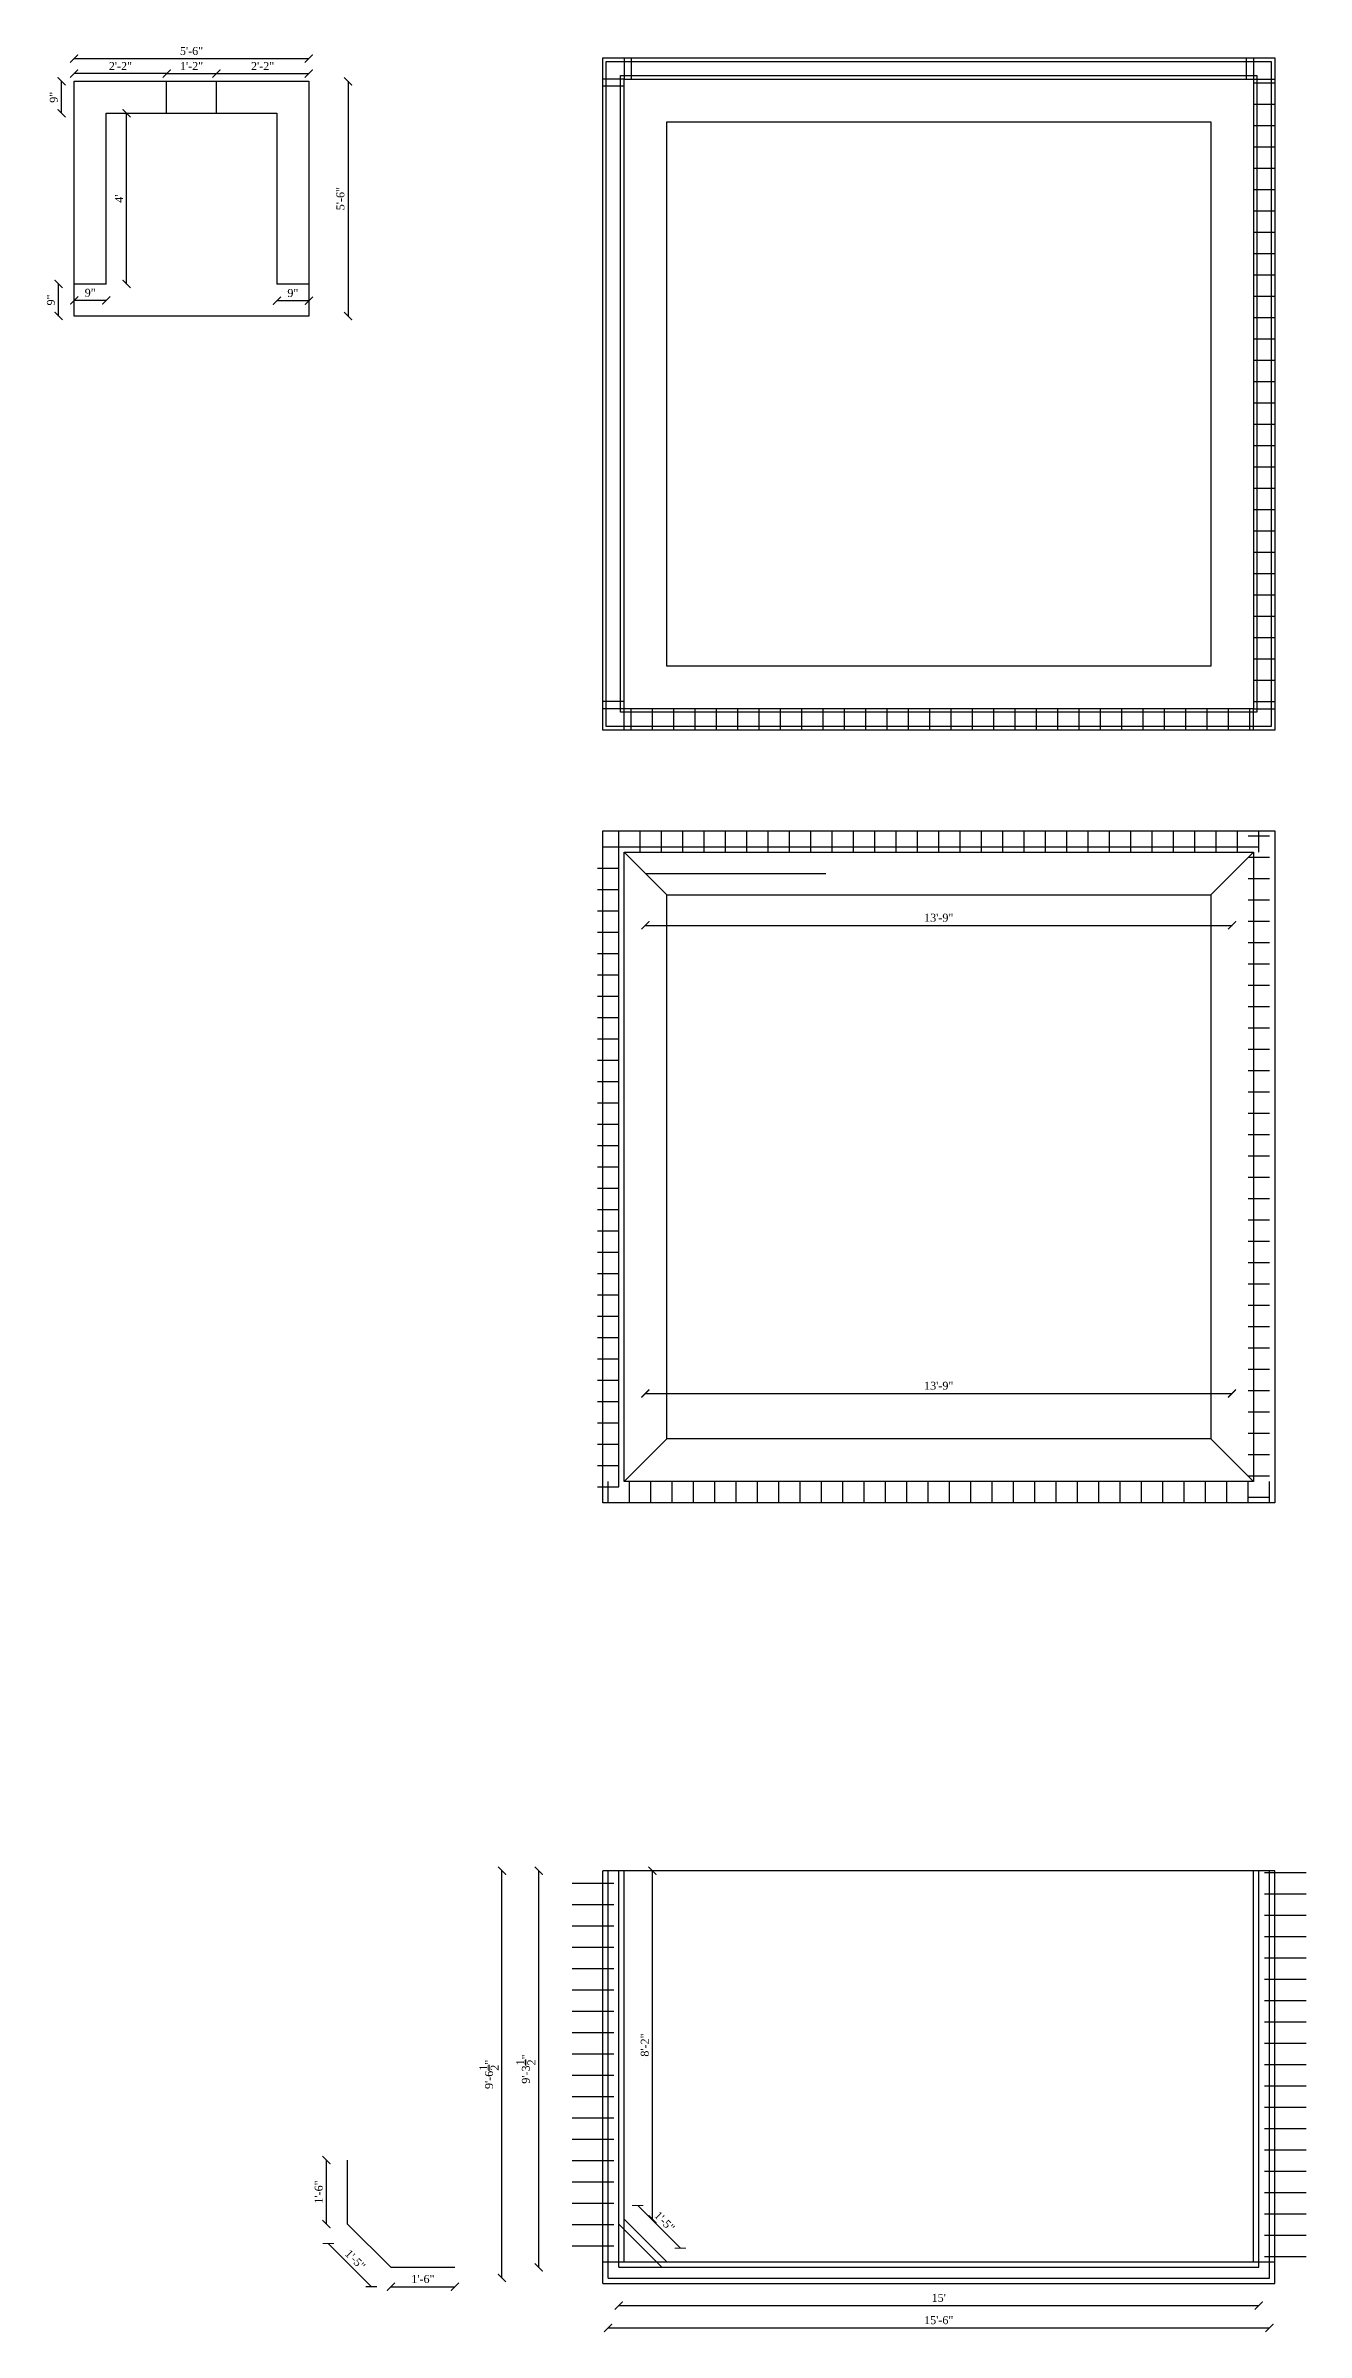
# Model space of a CAD drawing. Header units: inches. Extents: x 58262 to 64574, y -5508 to -3260.
# Drawn here: x 62191 to 62545, y -4345 to -3702 of the extents above; entities that cross this region are included whole.
import ezdxf

# ---------------------------------------------------------------- set-up
doc = ezdxf.new("R2010")
doc.units = ezdxf.units.IN
doc.header["$MEASUREMENT"] = 0
doc.layers.add('1', color=7, linetype='Continuous', lineweight=25)
doc.layers.add('ELEVATION', color=6, linetype='Continuous', lineweight=30)
doc.styles.get("Standard").update_dxf_attribs({"font": 'times.ttf'})
doc.dimstyles.get("Standard").update_dxf_attribs({"dimtxt": 2.25, "dimasz": 2.25, "dimexe": 0.18, "dimexo": 0.0625, "dimgap": 1, "dimtad": 1, "dimdec": 1, "dimzin": 0, "dimdsep": 46, "dimlunit": 4, "dimtxsty": 'Standard', "dimblk": 'ARCHTICK', "dimcen": 0.09, "dimse1": 1, "dimse2": 1, "dimadec": 0, "dimazin": 0, "dimtfac": 1, "dimtdec": 1, "dimtofl": 0, "dimtmove": 0, "dimatfit": 3, "dimldrblk": 'ARCHTICK', "dimfxl": 1, "dimtolj": 1, "dimtzin": 0, "dimarcsym": 0})

# ---------------------------------------------------------------- blocks, each defined once
blk = doc.blocks.new('_ArchTick')
at = {"color": 0, "linetype": 'ByBlock', "const_width": 0.15}
blk.add_lwpolyline([(-0.5, -0.5), (0.5, 0.5)], dxfattribs=at)
blk = doc.blocks.new('*D803')
at = {"layer": 'Defpoints', "color": 0, "transparency": 16777216}
for p in [(62264.81, -3706.11), (62198.81, -3712.49), (62264.81, -3712.49)]:
    blk.add_point(p, dxfattribs=at)
at = {"layer": 'ELEVATION', "color": 0, "lineweight": -2, "transparency": 16777216}
blk.add_line((62198.81, -3706.11), (62264.81, -3706.11), dxfattribs=at)
at = {"layer": 'ELEVATION', "color": 0, "lineweight": -2, "transparency": 16777216, "xscale": 2.25, "yscale": 2.25, "zscale": 2.25, "rotation": 180}
blk.add_blockref('_ArchTick', (62198.81, -3706.11), dxfattribs=at)
at = {"layer": 'ELEVATION', "color": 0, "lineweight": -2, "transparency": 16777216, "xscale": 2.25, "yscale": 2.25, "zscale": 2.25}
blk.add_blockref('_ArchTick', (62264.81, -3706.11), dxfattribs=at)
at = {"layer": 'ELEVATION', "color": 0, "transparency": 16777216, "insert": (62231.81, -3703.97), "char_height": 2.25, "attachment_point": 5}
blk.add_mtext('\\A1;5\'-6"', dxfattribs=at)
blk = doc.blocks.new('*D804')
at = {"layer": 'Defpoints', "color": 0, "transparency": 16777216}
for p in [(62198.81, -3710.33), (62198.81, -3712.49), (62224.81, -3712.49)]:
    blk.add_point(p, dxfattribs=at)
at = {"layer": 'ELEVATION', "color": 0, "lineweight": -2, "transparency": 16777216}
blk.add_line((62224.81, -3710.33), (62198.81, -3710.33), dxfattribs=at)
at = {"layer": 'ELEVATION', "color": 0, "lineweight": -2, "transparency": 16777216, "xscale": 2.25, "yscale": 2.25, "zscale": 2.25, "rotation": 180}
blk.add_blockref('_ArchTick', (62198.81, -3710.33), dxfattribs=at)
at = {"layer": 'ELEVATION', "color": 0, "lineweight": -2, "transparency": 16777216, "xscale": 2.25, "yscale": 2.25, "zscale": 2.25}
blk.add_blockref('_ArchTick', (62224.81, -3710.33), dxfattribs=at)
at = {"layer": 'ELEVATION', "color": 0, "transparency": 16777216, "insert": (62211.81, -3708.21), "char_height": 2.25, "attachment_point": 5}
blk.add_mtext('\\A1;2\'-2"', dxfattribs=at)
blk = doc.blocks.new('*D805')
at = {"layer": 'Defpoints', "color": 0, "transparency": 16777216}
for p in [(62224.81, -3712.49), (62238.81, -3710.33), (62238.81, -3712.49)]:
    blk.add_point(p, dxfattribs=at)
at = {"layer": 'ELEVATION', "color": 0, "lineweight": -2, "transparency": 16777216}
blk.add_line((62224.81, -3710.33), (62238.81, -3710.33), dxfattribs=at)
at = {"layer": 'ELEVATION', "color": 0, "lineweight": -2, "transparency": 16777216, "xscale": 2.25, "yscale": 2.25, "zscale": 2.25, "rotation": 180}
blk.add_blockref('_ArchTick', (62224.81, -3710.33), dxfattribs=at)
at = {"layer": 'ELEVATION', "color": 0, "lineweight": -2, "transparency": 16777216, "xscale": 2.25, "yscale": 2.25, "zscale": 2.25}
blk.add_blockref('_ArchTick', (62238.81, -3710.33), dxfattribs=at)
at = {"layer": 'ELEVATION', "color": 0, "transparency": 16777216, "insert": (62231.81, -3708.21), "char_height": 2.25, "attachment_point": 5}
blk.add_mtext('\\A1;1\'-2"', dxfattribs=at)
blk = doc.blocks.new('*D806')
at = {"layer": 'Defpoints', "color": 0, "transparency": 16777216}
for p in [(62238.81, -3712.49), (62264.81, -3710.33), (62264.81, -3712.49)]:
    blk.add_point(p, dxfattribs=at)
at = {"layer": 'ELEVATION', "color": 0, "lineweight": -2, "transparency": 16777216}
blk.add_line((62238.81, -3710.33), (62264.81, -3710.33), dxfattribs=at)
at = {"layer": 'ELEVATION', "color": 0, "lineweight": -2, "transparency": 16777216, "xscale": 2.25, "yscale": 2.25, "zscale": 2.25, "rotation": 180}
blk.add_blockref('_ArchTick', (62238.81, -3710.33), dxfattribs=at)
at = {"layer": 'ELEVATION', "color": 0, "lineweight": -2, "transparency": 16777216, "xscale": 2.25, "yscale": 2.25, "zscale": 2.25}
blk.add_blockref('_ArchTick', (62264.81, -3710.33), dxfattribs=at)
at = {"layer": 'ELEVATION', "color": 0, "transparency": 16777216, "insert": (62251.81, -3708.21), "char_height": 2.25, "attachment_point": 5}
blk.add_mtext('\\A1;2\'-2"', dxfattribs=at)
blk = doc.blocks.new('*D807')
at = {"layer": 'Defpoints', "color": 0, "transparency": 16777216}
for p in [(62207.81, -3721.49), (62213.55, -3721.49), (62207.81, -3769.49)]:
    blk.add_point(p, dxfattribs=at)
at = {"layer": 'ELEVATION', "color": 0, "lineweight": -2, "transparency": 16777216}
blk.add_line((62213.55, -3769.49), (62213.55, -3721.49), dxfattribs=at)
at = {"layer": 'ELEVATION', "color": 0, "lineweight": -2, "transparency": 16777216, "xscale": 2.25, "yscale": 2.25, "zscale": 2.25}
for p, rotation in [((62213.55, -3721.49), 90), ((62213.55, -3769.49), 270)]:
    blk.add_blockref('_ArchTick', p, dxfattribs=dict(at, rotation=rotation))
at = {"layer": 'ELEVATION', "color": 0, "transparency": 16777216, "insert": (62211.42, -3745.49), "char_height": 2.25, "attachment_point": 5, "rotation": 90}
blk.add_mtext("\\A1;4'", dxfattribs=at)
blk = doc.blocks.new('*D808')
at = {"layer": 'Defpoints', "color": 0, "transparency": 16777216}
for p in [(62319.13, -4215.64), (62348.97, -4215.64), (62348.97, -4330.14)]:
    blk.add_point(p, dxfattribs=at)
at = {"layer": 'ELEVATION', "color": 0, "lineweight": -2, "transparency": 16777216}
blk.add_line((62319.13, -4330.14), (62319.13, -4215.64), dxfattribs=at)
at = {"layer": 'ELEVATION', "color": 0, "lineweight": -2, "transparency": 16777216, "xscale": 2.25, "yscale": 2.25, "zscale": 2.25}
for p, rotation in [((62319.13, -4215.64), 90), ((62319.13, -4330.14), 270)]:
    blk.add_blockref('_ArchTick', p, dxfattribs=dict(at, rotation=rotation))
at = {"layer": 'ELEVATION', "color": 0, "transparency": 16777216, "insert": (62315.49, -4272.89), "char_height": 2.25, "attachment_point": 5, "rotation": 90}
blk.add_mtext('\\A1;9\'-6{\\H1x;\\S1/2;}"', dxfattribs=at)
blk = doc.blocks.new('*D809')
at = {"layer": 'Defpoints', "color": 0, "transparency": 16777216}
for p in [(62348.97, -4330.14), (62534.97, -4330.14), (62534.97, -4344.15)]:
    blk.add_point(p, dxfattribs=at)
at = {"layer": 'ELEVATION', "color": 0, "lineweight": -2, "transparency": 16777216}
blk.add_line((62348.97, -4344.15), (62534.97, -4344.15), dxfattribs=at)
at = {"layer": 'ELEVATION', "color": 0, "lineweight": -2, "transparency": 16777216, "xscale": 2.25, "yscale": 2.25, "zscale": 2.25, "rotation": 180}
blk.add_blockref('_ArchTick', (62348.97, -4344.15), dxfattribs=at)
at = {"layer": 'ELEVATION', "color": 0, "lineweight": -2, "transparency": 16777216, "xscale": 2.25, "yscale": 2.25, "zscale": 2.25}
blk.add_blockref('_ArchTick', (62534.97, -4344.15), dxfattribs=at)
at = {"layer": 'ELEVATION', "color": 0, "transparency": 16777216, "insert": (62441.97, -4342.01), "char_height": 2.25, "attachment_point": 5}
blk.add_mtext('\\A1;15\'-6"', dxfattribs=at)
blk = doc.blocks.new('*D810')
at = {"layer": 'Defpoints', "color": 0, "transparency": 16777216}
for p in [(62351.97, -4327.14), (62531.97, -4327.14), (62531.97, -4337.88)]:
    blk.add_point(p, dxfattribs=at)
at = {"layer": 'ELEVATION', "color": 0, "lineweight": -2, "transparency": 16777216}
blk.add_line((62351.97, -4337.88), (62531.97, -4337.88), dxfattribs=at)
at = {"layer": 'ELEVATION', "color": 0, "lineweight": -2, "transparency": 16777216, "xscale": 2.25, "yscale": 2.25, "zscale": 2.25, "rotation": 180}
blk.add_blockref('_ArchTick', (62351.97, -4337.88), dxfattribs=at)
at = {"layer": 'ELEVATION', "color": 0, "lineweight": -2, "transparency": 16777216, "xscale": 2.25, "yscale": 2.25, "zscale": 2.25}
blk.add_blockref('_ArchTick', (62531.97, -4337.88), dxfattribs=at)
at = {"layer": 'ELEVATION', "color": 0, "transparency": 16777216, "insert": (62441.97, -4335.74), "char_height": 2.25, "attachment_point": 5}
blk.add_mtext("\\A1;15'", dxfattribs=at)
blk = doc.blocks.new('*D811')
at = {"layer": 'Defpoints', "color": 0, "transparency": 16777216}
for p in [(62329.49, -4215.64), (62531.97, -4215.64), (62531.97, -4327.14)]:
    blk.add_point(p, dxfattribs=at)
at = {"layer": 'ELEVATION', "color": 0, "lineweight": -2, "transparency": 16777216}
blk.add_line((62329.49, -4327.14), (62329.49, -4215.64), dxfattribs=at)
at = {"layer": 'ELEVATION', "color": 0, "lineweight": -2, "transparency": 16777216, "xscale": 2.25, "yscale": 2.25, "zscale": 2.25}
for p, rotation in [((62329.49, -4215.64), 90), ((62329.49, -4327.14), 270)]:
    blk.add_blockref('_ArchTick', p, dxfattribs=dict(at, rotation=rotation))
at = {"layer": 'ELEVATION', "color": 0, "transparency": 16777216, "insert": (62325.85, -4271.39), "char_height": 2.25, "attachment_point": 5, "rotation": 90}
blk.add_mtext('\\A1;9\'-3{\\H1x;\\S1/2;}"', dxfattribs=at)
blk = doc.blocks.new('*D812')
at = {"layer": 'Defpoints', "color": 0, "transparency": 16777216}
for p in [(62524.47, -4081.43), (62359.47, -4100.23), (62524.47, -4100.23)]:
    blk.add_point(p, dxfattribs=at)
at = {"layer": 'ELEVATION', "color": 0, "lineweight": -2, "transparency": 16777216}
blk.add_line((62359.47, -4081.43), (62524.47, -4081.43), dxfattribs=at)
at = {"layer": 'ELEVATION', "color": 0, "lineweight": -2, "transparency": 16777216, "xscale": 2.25, "yscale": 2.25, "zscale": 2.25, "rotation": 180}
blk.add_blockref('_ArchTick', (62359.47, -4081.43), dxfattribs=at)
at = {"layer": 'ELEVATION', "color": 0, "lineweight": -2, "transparency": 16777216, "xscale": 2.25, "yscale": 2.25, "zscale": 2.25}
blk.add_blockref('_ArchTick', (62524.47, -4081.43), dxfattribs=at)
at = {"layer": 'ELEVATION', "color": 0, "transparency": 16777216, "insert": (62441.97, -4079.28), "char_height": 2.25, "attachment_point": 5}
blk.add_mtext('\\A1;13\'-9"', dxfattribs=at)
blk = doc.blocks.new('*D813')
at = {"layer": 'Defpoints', "color": 0, "transparency": 16777216}
for p in [(62269.76, -4296.97), (62275.72, -4296.97), (62275.72, -4314.97)]:
    blk.add_point(p, dxfattribs=at)
at = {"layer": 'ELEVATION', "color": 0, "lineweight": -2, "transparency": 16777216}
blk.add_line((62269.76, -4314.97), (62269.76, -4296.97), dxfattribs=at)
at = {"layer": 'ELEVATION', "color": 0, "lineweight": -2, "transparency": 16777216, "xscale": 2.25, "yscale": 2.25, "zscale": 2.25}
for p, rotation in [((62269.76, -4296.97), 90), ((62269.76, -4314.97), 270)]:
    blk.add_blockref('_ArchTick', p, dxfattribs=dict(at, rotation=rotation))
at = {"layer": 'ELEVATION', "color": 0, "transparency": 16777216, "insert": (62267.61, -4305.97), "char_height": 2.25, "attachment_point": 5, "rotation": 90}
blk.add_mtext('\\A1;1\'-6"', dxfattribs=at)
blk = doc.blocks.new('*D814')
at = {"layer": 'Defpoints', "color": 0, "transparency": 16777216}
for p in [(62275.72, -4314.97), (62270.26, -4320.43), (62287.89, -4327.14)]:
    blk.add_point(p, dxfattribs=at)
at = {"layer": 'ELEVATION', "color": 0, "lineweight": -2, "transparency": 16777216}
blk.add_line((62282.43, -4332.6), (62270.26, -4320.43), dxfattribs=at)
at = {"layer": 'ELEVATION', "color": 0, "lineweight": -2, "transparency": 16777216, "xscale": 2.25, "yscale": 2.25, "zscale": 2.25}
for p, rotation in [((62270.26, -4320.43), 135), ((62282.43, -4332.6), 315)]:
    blk.add_blockref('_ArchTick', p, dxfattribs=dict(at, rotation=rotation))
at = {"layer": 'ELEVATION', "color": 0, "transparency": 16777216, "insert": (62277.86, -4325), "char_height": 2.25, "attachment_point": 5, "rotation": 315}
blk.add_mtext('\\A1;1\'-5"', dxfattribs=at)
blk = doc.blocks.new('*D815')
at = {"layer": 'Defpoints', "color": 0, "transparency": 16777216}
for p in [(62287.89, -4327.14), (62305.89, -4327.14), (62305.89, -4332.58)]:
    blk.add_point(p, dxfattribs=at)
at = {"layer": 'ELEVATION', "color": 0, "lineweight": -2, "transparency": 16777216}
blk.add_line((62287.89, -4332.58), (62305.89, -4332.58), dxfattribs=at)
at = {"layer": 'ELEVATION', "color": 0, "lineweight": -2, "transparency": 16777216, "xscale": 2.25, "yscale": 2.25, "zscale": 2.25, "rotation": 180}
blk.add_blockref('_ArchTick', (62287.89, -4332.58), dxfattribs=at)
at = {"layer": 'ELEVATION', "color": 0, "lineweight": -2, "transparency": 16777216, "xscale": 2.25, "yscale": 2.25, "zscale": 2.25}
blk.add_blockref('_ArchTick', (62305.89, -4332.58), dxfattribs=at)
at = {"layer": 'ELEVATION', "color": 0, "transparency": 16777216, "insert": (62296.89, -4330.43), "char_height": 2.25, "attachment_point": 5}
blk.add_mtext('\\A1;1\'-6"', dxfattribs=at)
blk = doc.blocks.new('*D816')
at = {"layer": 'Defpoints', "color": 0, "transparency": 16777216}
for p in [(62359.47, -3935.23), (62524.47, -3935.23), (62524.47, -3949.82)]:
    blk.add_point(p, dxfattribs=at)
at = {"layer": 'ELEVATION', "color": 0, "lineweight": -2, "transparency": 16777216}
blk.add_line((62359.47, -3949.82), (62524.47, -3949.82), dxfattribs=at)
at = {"layer": 'ELEVATION', "color": 0, "lineweight": -2, "transparency": 16777216, "xscale": 2.25, "yscale": 2.25, "zscale": 2.25, "rotation": 180}
blk.add_blockref('_ArchTick', (62359.47, -3949.82), dxfattribs=at)
at = {"layer": 'ELEVATION', "color": 0, "lineweight": -2, "transparency": 16777216, "xscale": 2.25, "yscale": 2.25, "zscale": 2.25}
blk.add_blockref('_ArchTick', (62524.47, -3949.82), dxfattribs=at)
at = {"layer": 'ELEVATION', "color": 0, "transparency": 16777216, "insert": (62441.97, -3947.68), "char_height": 2.25, "attachment_point": 5}
blk.add_mtext('\\A1;13\'-9"', dxfattribs=at)
blk = doc.blocks.new('*D817')
at = {"layer": 'Defpoints', "color": 0, "transparency": 16777216}
for p in [(62353.47, -4313.64), (62357.33, -4309.77), (62365.47, -4325.64)]:
    blk.add_point(p, dxfattribs=at)
at = {"layer": 'ELEVATION', "color": 0, "lineweight": -2, "transparency": 16777216}
blk.add_line((62369.33, -4321.77), (62357.33, -4309.77), dxfattribs=at)
at = {"layer": 'ELEVATION', "color": 0, "lineweight": -2, "transparency": 16777216, "xscale": 2.25, "yscale": 2.25, "zscale": 2.25}
for p, rotation in [((62357.33, -4309.77), 135), ((62369.33, -4321.77), 315)]:
    blk.add_blockref('_ArchTick', p, dxfattribs=dict(at, rotation=rotation))
at = {"layer": 'ELEVATION', "color": 0, "transparency": 16777216, "insert": (62364.85, -4314.26), "char_height": 2.25, "attachment_point": 5, "rotation": 315}
blk.add_mtext('\\A1;1\'-5"', dxfattribs=at)
blk = doc.blocks.new('*D818')
at = {"layer": 'Defpoints', "color": 0, "transparency": 16777216}
for p in [(62353.47, -4215.64), (62361.46, -4215.64), (62353.47, -4313.64)]:
    blk.add_point(p, dxfattribs=at)
at = {"layer": 'ELEVATION', "color": 0, "lineweight": -2, "transparency": 16777216}
blk.add_line((62361.46, -4313.64), (62361.46, -4215.64), dxfattribs=at)
at = {"layer": 'ELEVATION', "color": 0, "lineweight": -2, "transparency": 16777216, "xscale": 2.25, "yscale": 2.25, "zscale": 2.25}
for p, rotation in [((62361.46, -4215.64), 90), ((62361.46, -4313.64), 270)]:
    blk.add_blockref('_ArchTick', p, dxfattribs=dict(at, rotation=rotation))
at = {"layer": 'ELEVATION', "color": 0, "transparency": 16777216, "insert": (62359.31, -4264.64), "char_height": 2.25, "attachment_point": 5, "rotation": 90}
blk.add_mtext('\\A1;8\'-2"', dxfattribs=at)
blk = doc.blocks.new('*D819')
at = {"layer": 'Defpoints', "color": 0, "transparency": 16777216}
for p in [(62198.81, -3769.49), (62207.81, -3769.49), (62198.81, -3774.11)]:
    blk.add_point(p, dxfattribs=at)
at = {"layer": 'ELEVATION', "color": 0, "lineweight": -2, "transparency": 16777216}
blk.add_line((62207.81, -3774.11), (62198.81, -3774.11), dxfattribs=at)
at = {"layer": 'ELEVATION', "color": 0, "lineweight": -2, "transparency": 16777216, "xscale": 2.25, "yscale": 2.25, "zscale": 2.25, "rotation": 180}
blk.add_blockref('_ArchTick', (62198.81, -3774.11), dxfattribs=at)
at = {"layer": 'ELEVATION', "color": 0, "lineweight": -2, "transparency": 16777216, "xscale": 2.25, "yscale": 2.25, "zscale": 2.25}
blk.add_blockref('_ArchTick', (62207.81, -3774.11), dxfattribs=at)
at = {"layer": 'ELEVATION', "color": 0, "transparency": 16777216, "insert": (62203.31, -3771.96), "char_height": 2.25, "attachment_point": 5}
blk.add_mtext('\\A1;9"', dxfattribs=at)
blk = doc.blocks.new('*D820')
at = {"layer": 'Defpoints', "color": 0, "transparency": 16777216}
for p in [(62255.81, -3769.49), (62264.81, -3769.49), (62255.81, -3774.18)]:
    blk.add_point(p, dxfattribs=at)
at = {"layer": 'ELEVATION', "color": 0, "lineweight": -2, "transparency": 16777216}
blk.add_line((62264.81, -3774.18), (62255.81, -3774.18), dxfattribs=at)
at = {"layer": 'ELEVATION', "color": 0, "lineweight": -2, "transparency": 16777216, "xscale": 2.25, "yscale": 2.25, "zscale": 2.25, "rotation": 180}
blk.add_blockref('_ArchTick', (62255.81, -3774.18), dxfattribs=at)
at = {"layer": 'ELEVATION', "color": 0, "lineweight": -2, "transparency": 16777216, "xscale": 2.25, "yscale": 2.25, "zscale": 2.25}
blk.add_blockref('_ArchTick', (62264.81, -3774.18), dxfattribs=at)
at = {"layer": 'ELEVATION', "color": 0, "transparency": 16777216, "insert": (62260.31, -3772.04), "char_height": 2.25, "attachment_point": 5}
blk.add_mtext('\\A1;9"', dxfattribs=at)
blk = doc.blocks.new('*D821')
at = {"layer": 'Defpoints', "color": 0, "transparency": 16777216}
for p in [(62264.81, -3712.49), (62264.81, -3778.49), (62275.84, -3778.49)]:
    blk.add_point(p, dxfattribs=at)
at = {"layer": 'ELEVATION', "color": 0, "lineweight": -2, "transparency": 16777216}
blk.add_line((62275.84, -3712.49), (62275.84, -3778.49), dxfattribs=at)
at = {"layer": 'ELEVATION', "color": 0, "lineweight": -2, "transparency": 16777216, "xscale": 2.25, "yscale": 2.25, "zscale": 2.25}
for p, rotation in [((62275.84, -3712.49), 90), ((62275.84, -3778.49), 270)]:
    blk.add_blockref('_ArchTick', p, dxfattribs=dict(at, rotation=rotation))
at = {"layer": 'ELEVATION', "color": 0, "transparency": 16777216, "insert": (62273.69, -3745.49), "char_height": 2.25, "attachment_point": 5, "rotation": 90}
blk.add_mtext('\\A1;5\'-6"', dxfattribs=at)
blk = doc.blocks.new('*D822')
at = {"layer": 'Defpoints', "color": 0, "transparency": 16777216}
for p in [(62195.24, -3712.49), (62224.81, -3712.49), (62224.81, -3721.49)]:
    blk.add_point(p, dxfattribs=at)
at = {"layer": 'ELEVATION', "color": 0, "lineweight": -2, "transparency": 16777216}
blk.add_line((62195.24, -3721.49), (62195.24, -3712.49), dxfattribs=at)
at = {"layer": 'ELEVATION', "color": 0, "lineweight": -2, "transparency": 16777216, "xscale": 2.25, "yscale": 2.25, "zscale": 2.25}
for p, rotation in [((62195.24, -3712.49), 90), ((62195.24, -3721.49), 270)]:
    blk.add_blockref('_ArchTick', p, dxfattribs=dict(at, rotation=rotation))
at = {"layer": 'ELEVATION', "color": 0, "transparency": 16777216, "insert": (62193.09, -3716.99), "char_height": 2.25, "attachment_point": 5, "rotation": 90}
blk.add_mtext('\\A1;9"', dxfattribs=at)
blk = doc.blocks.new('*D823')
at = {"layer": 'Defpoints', "color": 0, "transparency": 16777216}
for p in [(62194.43, -3769.49), (62198.81, -3769.49), (62198.81, -3778.49)]:
    blk.add_point(p, dxfattribs=at)
at = {"layer": 'ELEVATION', "color": 0, "lineweight": -2, "transparency": 16777216}
blk.add_line((62194.43, -3778.49), (62194.43, -3769.49), dxfattribs=at)
at = {"layer": 'ELEVATION', "color": 0, "lineweight": -2, "transparency": 16777216, "xscale": 2.25, "yscale": 2.25, "zscale": 2.25}
for p, rotation in [((62194.43, -3769.49), 90), ((62194.43, -3778.49), 270)]:
    blk.add_blockref('_ArchTick', p, dxfattribs=dict(at, rotation=rotation))
at = {"layer": 'ELEVATION', "color": 0, "transparency": 16777216, "insert": (62192.28, -3773.99), "char_height": 2.25, "attachment_point": 5, "rotation": 90}
blk.add_mtext('\\A1;9"', dxfattribs=at)

msp = doc.modelspace()

# ---------------------------------------------------------------- linework, layer by layer
at = {"color": 5}
for p, q in [((62530.47, -3712.9), (62536.47, -3712.9)), ((62530.47, -3718.9), (62536.47, -3718.9)), ((62530.47, -3724.9), (62536.47, -3724.9)), ((62530.47, -3730.9), (62536.47, -3730.9)), ((62530.47, -3736.9), (62536.47, -3736.9)), ((62530.47, -3742.9), (62536.47, -3742.9)), ((62530.47, -3748.9), (62536.47, -3748.9)), ((62530.47, -3754.9), (62536.47, -3754.9)), ((62530.47, -3760.9), (62536.47, -3760.9)), ((62530.47, -3766.9), (62536.47, -3766.9)), ((62530.47, -3772.9), (62536.47, -3772.9)), ((62530.47, -3778.9), (62536.47, -3778.9)), ((62530.47, -3784.9), (62536.47, -3784.9)), ((62530.47, -3790.9), (62536.47, -3790.9)), ((62530.47, -3796.9), (62536.47, -3796.9)), ((62530.47, -3802.9), (62536.47, -3802.9)), ((62530.47, -3808.9), (62536.47, -3808.9)), ((62530.47, -3814.9), (62536.47, -3814.9)), ((62530.47, -3820.9), (62536.47, -3820.9)), ((62530.47, -3826.9), (62536.47, -3826.9)), ((62530.47, -3832.9), (62536.47, -3832.9)), ((62530.47, -3838.9), (62536.47, -3838.9)), ((62530.47, -3844.9), (62536.47, -3844.9)), ((62530.47, -3850.9), (62536.47, -3850.9)), ((62530.47, -3856.9), (62536.47, -3856.9)), ((62530.47, -3862.9), (62536.47, -3862.9)), ((62530.47, -3868.9), (62536.47, -3868.9)), ((62530.47, -3874.9), (62536.47, -3874.9)), ((62530.47, -3880.9), (62536.47, -3880.9)), ((62355.47, -3894.9), (62355.47, -3888.9)), ((62361.47, -3894.9), (62361.47, -3888.9)), ((62367.47, -3894.9), (62367.47, -3888.9)), ((62373.47, -3894.9), (62373.47, -3888.9)), ((62379.47, -3894.9), (62379.47, -3888.9)), ((62385.47, -3894.9), (62385.47, -3888.9)), ((62391.47, -3894.9), (62391.47, -3888.9)), ((62397.47, -3894.9), (62397.47, -3888.9)), ((62403.47, -3894.9), (62403.47, -3888.9)), ((62409.47, -3894.9), (62409.47, -3888.9)), ((62415.47, -3894.9), (62415.47, -3888.9)), ((62421.47, -3894.9), (62421.47, -3888.9)), ((62427.47, -3894.9), (62427.47, -3888.9)), ((62433.47, -3894.9), (62433.47, -3888.9)), ((62439.47, -3894.9), (62439.47, -3888.9)), ((62445.47, -3894.9), (62445.47, -3888.9)), ((62451.47, -3894.9), (62451.47, -3888.9)), ((62457.47, -3894.9), (62457.47, -3888.9)), ((62463.47, -3894.9), (62463.47, -3888.9)), ((62469.47, -3894.9), (62469.47, -3888.9)), ((62475.47, -3894.9), (62475.47, -3888.9)), ((62481.47, -3894.9), (62481.47, -3888.9)), ((62487.47, -3894.9), (62487.47, -3888.9)), ((62493.47, -3894.9), (62493.47, -3888.9)), ((62499.47, -3894.9), (62499.47, -3888.9)), ((62505.47, -3894.9), (62505.47, -3888.9)), ((62511.47, -3894.9), (62511.47, -3888.9)), ((62517.47, -3894.9), (62517.47, -3888.9)), ((62523.47, -3894.9), (62523.47, -3888.9)), ((62529.47, -3894.9), (62529.47, -3888.9)), ((62530.47, -3886.9), (62536.47, -3886.9)), ((62347.47, -3927.73), (62351.97, -3927.73)), ((62351.97, -3927.73), (62351.97, -3923.23)), ((62357.97, -3929.23), (62357.97, -3923.23)), ((62363.97, -3929.23), (62363.97, -3923.23)), ((62369.97, -3929.23), (62369.97, -3923.23)), ((62375.97, -3929.23), (62375.97, -3923.23)), ((62381.97, -3929.23), (62381.97, -3923.23)), ((62387.97, -3929.23), (62387.97, -3923.23)), ((62393.97, -3929.23), (62393.97, -3923.23)), ((62399.97, -3929.23), (62399.97, -3923.23)), ((62405.97, -3929.23), (62405.97, -3923.23)), ((62411.97, -3929.23), (62411.97, -3923.23)), ((62417.97, -3929.23), (62417.97, -3923.23)), ((62423.97, -3929.23), (62423.97, -3923.23)), ((62429.97, -3929.23), (62429.97, -3923.23)), ((62435.97, -3929.23), (62435.97, -3923.23)), ((62441.97, -3929.23), (62441.97, -3923.23)), ((62447.97, -3929.23), (62447.97, -3923.23)), ((62453.97, -3929.23), (62453.97, -3923.23)), ((62459.97, -3929.23), (62459.97, -3923.23)), ((62465.97, -3929.23), (62465.97, -3923.23)), ((62471.97, -3929.23), (62471.97, -3923.23)), ((62477.97, -3929.23), (62477.97, -3923.23)), ((62483.97, -3929.23), (62483.97, -3923.23)), ((62489.97, -3929.23), (62489.97, -3923.23)), ((62495.97, -3929.23), (62495.97, -3923.23)), ((62501.97, -3929.23), (62501.97, -3923.23)), ((62507.97, -3929.23), (62507.97, -3923.23)), ((62513.97, -3929.23), (62513.97, -3923.23)), ((62519.97, -3929.23), (62519.97, -3923.23)), ((62525.97, -3929.23), (62525.97, -3923.23)), ((62534.97, -3924.73), (62528.97, -3924.73)), ((62531.97, -3929.23), (62531.97, -3923.23)), ((62345.97, -3933.73), (62351.97, -3933.73)), ((62534.97, -3930.73), (62528.97, -3930.73)), ((62345.97, -3939.73), (62351.97, -3939.73)), ((62534.97, -3936.73), (62528.97, -3936.73)), ((62345.97, -3945.73), (62351.97, -3945.73)), ((62534.97, -3942.73), (62528.97, -3942.73)), ((62345.97, -3951.73), (62351.97, -3951.73)), ((62534.97, -3948.73), (62528.97, -3948.73)), ((62345.97, -3957.73), (62351.97, -3957.73)), ((62534.97, -3954.73), (62528.97, -3954.73)), ((62345.97, -3963.73), (62351.97, -3963.73)), ((62534.97, -3960.73), (62528.97, -3960.73)), ((62534.97, -3966.73), (62528.97, -3966.73)), ((62345.97, -3969.73), (62351.97, -3969.73)), ((62534.97, -3972.73), (62528.97, -3972.73)), ((62345.97, -3975.73), (62351.97, -3975.73)), ((62534.97, -3978.73), (62528.97, -3978.73)), ((62345.97, -3981.73), (62351.97, -3981.73)), ((62534.97, -3984.73), (62528.97, -3984.73)), ((62345.97, -3987.73), (62351.97, -3987.73)), ((62534.97, -3990.73), (62528.97, -3990.73)), ((62345.97, -3993.73), (62351.97, -3993.73)), ((62534.97, -3996.73), (62528.97, -3996.73)), ((62345.97, -3999.73), (62351.97, -3999.73)), ((62534.97, -4002.73), (62528.97, -4002.73)), ((62345.97, -4005.73), (62351.97, -4005.73)), ((62345.97, -4011.73), (62351.97, -4011.73)), ((62534.97, -4008.73), (62528.97, -4008.73)), ((62345.97, -4017.73), (62351.97, -4017.73)), ((62534.97, -4014.73), (62528.97, -4014.73)), ((62345.97, -4023.73), (62351.97, -4023.73)), ((62534.97, -4020.73), (62528.97, -4020.73)), ((62345.97, -4029.73), (62351.97, -4029.73)), ((62534.97, -4026.73), (62528.97, -4026.73)), ((62345.97, -4035.73), (62351.97, -4035.73)), ((62534.97, -4032.73), (62528.97, -4032.73)), ((62345.97, -4041.73), (62351.97, -4041.73)), ((62534.97, -4038.73), (62528.97, -4038.73)), ((62345.97, -4047.73), (62351.97, -4047.73)), ((62534.97, -4044.73), (62528.97, -4044.73)), ((62345.97, -4053.73), (62351.97, -4053.73)), ((62534.97, -4050.73), (62528.97, -4050.73)), ((62534.97, -4056.73), (62528.97, -4056.73)), ((62345.97, -4059.73), (62351.97, -4059.73)), ((62534.97, -4062.73), (62528.97, -4062.73)), ((62345.97, -4065.73), (62351.97, -4065.73)), ((62534.97, -4068.73), (62528.97, -4068.73)), ((62345.97, -4071.73), (62351.97, -4071.73)), ((62534.97, -4074.73), (62528.97, -4074.73)), ((62345.97, -4077.73), (62351.97, -4077.73)), ((62534.97, -4080.73), (62528.97, -4080.73)), ((62345.97, -4083.73), (62351.97, -4083.73)), ((62534.97, -4086.73), (62528.97, -4086.73)), ((62345.97, -4089.73), (62351.97, -4089.73)), ((62534.97, -4092.73), (62528.97, -4092.73)), ((62345.97, -4095.73), (62351.97, -4095.73)), ((62345.97, -4101.73), (62351.97, -4101.73)), ((62534.97, -4098.73), (62528.97, -4098.73)), ((62345.97, -4107.73), (62351.97, -4107.73)), ((62348.97, -4112.23), (62348.97, -4106.23)), ((62354.97, -4112.23), (62354.97, -4106.23)), ((62360.97, -4112.23), (62360.97, -4106.23)), ((62366.97, -4112.23), (62366.97, -4106.23)), ((62372.97, -4112.23), (62372.97, -4106.23)), ((62378.97, -4112.23), (62378.97, -4106.23)), ((62384.97, -4112.23), (62384.97, -4106.23)), ((62390.97, -4112.23), (62390.97, -4106.23)), ((62396.97, -4112.23), (62396.97, -4106.23)), ((62402.97, -4112.23), (62402.97, -4106.23)), ((62408.97, -4112.23), (62408.97, -4106.23)), ((62414.97, -4112.23), (62414.97, -4106.23)), ((62420.97, -4112.23), (62420.97, -4106.23)), ((62426.97, -4112.23), (62426.97, -4106.23)), ((62432.97, -4112.23), (62432.97, -4106.23)), ((62438.97, -4112.23), (62438.97, -4106.23)), ((62444.97, -4112.23), (62444.97, -4106.23)), ((62450.97, -4112.23), (62450.97, -4106.23)), ((62456.97, -4112.23), (62456.97, -4106.23)), ((62462.97, -4112.23), (62462.97, -4106.23)), ((62468.97, -4112.23), (62468.97, -4106.23)), ((62474.97, -4112.23), (62474.97, -4106.23)), ((62480.97, -4112.23), (62480.97, -4106.23)), ((62486.97, -4112.23), (62486.97, -4106.23)), ((62492.97, -4112.23), (62492.97, -4106.23)), ((62498.97, -4112.23), (62498.97, -4106.23)), ((62504.97, -4112.23), (62504.97, -4106.23)), ((62510.97, -4112.23), (62510.97, -4106.23)), ((62516.97, -4112.23), (62516.97, -4106.23)), ((62522.97, -4112.23), (62522.97, -4106.23)), ((62534.97, -4104.73), (62528.97, -4104.73)), ((62528.97, -4112.23), (62528.97, -4106.23)), ((62534.97, -4112.23), (62534.97, -4106.23)), ((62534.97, -4110.73), (62528.97, -4110.73)), ((62348.97, -4330.14), (62348.97, -4215.64)), ((62351.97, -4327.14), (62351.97, -4215.64)), ((62531.97, -4327.14), (62531.97, -4215.64)), ((62534.97, -4330.14), (62534.97, -4215.64)), ((62351.97, -4314.97), (62351.97, -4296.97)), ((62364.14, -4327.14), (62351.97, -4314.97)), ((62348.97, -4330.14), (62534.97, -4330.14)), ((62351.97, -4327.14), (62531.97, -4327.14)), ((62364.14, -4327.14), (62382.14, -4327.14))]:
    msp.add_line(p, q, dxfattribs=at)
at = {"color": 40, "ltscale": 5}
for p, q in [((62351.97, -3927.73), (62531.97, -3927.73)), ((62351.97, -4107.73), (62351.97, -3927.73))]:
    msp.add_line(p, q, dxfattribs=at)
for points in [[(62347.47, -3705.9), (62536.47, -3705.9), (62536.47, -3894.9), (62347.47, -3894.9)], [(62353.47, -3711.9), (62530.47, -3711.9), (62530.47, -3888.9), (62353.47, -3888.9)], [(62347.47, -3923.23), (62536.47, -3923.23), (62536.47, -4112.23), (62347.47, -4112.23)], [(62353.47, -3929.23), (62530.47, -3929.23), (62530.47, -4106.23), (62353.47, -4106.23)], [(62365.47, -3941.23), (62518.47, -3941.23), (62518.47, -4094.23), (62365.47, -4094.23)]]:
    msp.add_lwpolyline(points, close=True, dxfattribs=at)
at = {"color": 5}
for points in [[(62348.47, -3706.9), (62535.47, -3706.9), (62535.47, -3893.9), (62348.47, -3893.9)], [(62352.47, -3710.9), (62531.47, -3710.9), (62531.47, -3889.9), (62352.47, -3889.9)]]:
    msp.add_lwpolyline(points, close=True, dxfattribs=at)
at = {"layer": '1', "color": 4, "ltscale": 5}
msp.add_lwpolyline([(62365.47, -3723.9), (62518.47, -3723.9), (62518.47, -3876.9), (62365.47, -3876.9)], close=True, dxfattribs=at)
at = {"layer": 'ELEVATION'}
for p, q in [((62353.47, -3705.9), (62353.47, -3711.9)), ((62355.47, -3705.9), (62355.47, -3711.9)), ((62528.47, -3705.9), (62528.47, -3711.9)), ((62530.47, -3705.9), (62530.47, -3711.9)), ((62224.81, -3721.49), (62224.81, -3712.49)), ((62238.81, -3721.49), (62238.81, -3712.49)), ((62353.47, -3711.9), (62347.47, -3711.9)), ((62353.47, -3713.9), (62347.47, -3713.9)), ((62530.47, -3711.9), (62536.47, -3711.9)), ((62207.81, -3721.49), (62255.81, -3721.49)), ((62207.81, -3769.49), (62207.81, -3721.49)), ((62255.81, -3721.49), (62255.81, -3769.49)), ((62207.81, -3769.49), (62198.81, -3769.49)), ((62264.81, -3769.49), (62255.81, -3769.49)), ((62353.47, -3886.9), (62347.47, -3886.9)), ((62353.47, -3888.9), (62347.47, -3888.9)), ((62353.47, -3894.9), (62353.47, -3888.9)), ((62530.47, -3894.9), (62530.47, -3888.9)), ((62530.47, -3888.9), (62536.47, -3888.9)), ((62365.47, -3941.23), (62353.47, -3929.23)), ((62518.47, -3941.23), (62530.47, -3929.23)), ((62359.47, -3935.23), (62410.21, -3935.23)), ((62365.47, -4094.23), (62353.47, -4106.23)), ((62518.47, -4094.23), (62530.47, -4106.23)), ((62347.47, -4331.64), (62347.47, -4215.64)), ((62536.47, -4215.64), (62347.47, -4215.64)), ((62353.47, -4325.64), (62353.47, -4215.64)), ((62530.47, -4325.64), (62530.47, -4215.64)), ((62533.63, -4216.14), (62545.35, -4216.14)), ((62536.47, -4331.64), (62536.47, -4215.64)), ((62536.47, -4325.64), (62536.47, -4215.64)), ((62338.86, -4219.14), (62350.58, -4219.14)), ((62533.63, -4222.14), (62545.35, -4222.14)), ((62338.86, -4225.14), (62350.58, -4225.14)), ((62533.63, -4228.14), (62545.35, -4228.14)), ((62338.86, -4231.14), (62350.58, -4231.14)), ((62533.63, -4234.14), (62545.35, -4234.14)), ((62338.86, -4237.14), (62350.58, -4237.14)), ((62338.86, -4243.14), (62350.58, -4243.14)), ((62533.63, -4240.14), (62545.35, -4240.14)), ((62338.86, -4249.14), (62350.58, -4249.14)), ((62533.63, -4246.14), (62545.35, -4246.14)), ((62338.86, -4255.14), (62350.58, -4255.14)), ((62533.63, -4252.14), (62545.35, -4252.14)), ((62338.86, -4261.14), (62350.58, -4261.14)), ((62533.63, -4258.14), (62545.35, -4258.14)), ((62338.86, -4267.14), (62350.58, -4267.14)), ((62533.63, -4264.14), (62545.35, -4264.14)), ((62338.86, -4273.14), (62350.58, -4273.14)), ((62533.63, -4270.14), (62545.35, -4270.14)), ((62338.86, -4279.14), (62350.58, -4279.14)), ((62533.63, -4276.14), (62545.35, -4276.14)), ((62338.86, -4285.14), (62350.58, -4285.14)), ((62533.63, -4282.14), (62545.35, -4282.14)), ((62533.63, -4288.14), (62545.35, -4288.14)), ((62338.86, -4291.14), (62350.58, -4291.14)), ((62533.63, -4294.14), (62545.35, -4294.14)), ((62275.72, -4314.97), (62275.72, -4296.97)), ((62338.86, -4297.14), (62350.58, -4297.14)), ((62533.63, -4300.14), (62545.35, -4300.14)), ((62338.86, -4303.14), (62350.58, -4303.14)), ((62533.63, -4306.14), (62545.35, -4306.14)), ((62338.86, -4309.14), (62350.58, -4309.14)), ((62365.47, -4325.64), (62353.47, -4313.64)), ((62533.63, -4312.14), (62545.35, -4312.14)), ((62287.89, -4327.14), (62275.72, -4314.97)), ((62338.86, -4315.14), (62350.58, -4315.14)), ((62533.63, -4318.14), (62545.35, -4318.14)), ((62338.86, -4321.14), (62350.58, -4321.14)), ((62347.47, -4325.64), (62536.47, -4325.64)), ((62533.63, -4324.14), (62545.35, -4324.14)), ((62287.89, -4327.14), (62305.89, -4327.14)), ((62347.47, -4331.64), (62536.47, -4331.64))]:
    msp.add_line(p, q, dxfattribs=at)
msp.add_lwpolyline([(62198.81, -3712.49), (62264.81, -3712.49), (62264.81, -3778.49), (62198.81, -3778.49)], close=True, dxfattribs=at)

# ---------------------------------------------------------------- dimensions: what is measured, and where the dimension line sits
for base, p1, p2, picture, middle in [((62264.81, -3706.11), (62198.81, -3712.49), (62264.81, -3712.49), '*D803', (62231.81, -3703.97)), ((62198.81, -3710.33), (62224.81, -3712.49), (62198.81, -3712.49), '*D804', (62211.81, -3708.21)), ((62198.81, -3774.11), (62207.81, -3769.49), (62198.81, -3769.49), '*D819', (62203.31, -3771.96)), ((62255.81, -3774.18), (62264.81, -3769.49), (62255.81, -3769.49), '*D820', (62260.31, -3772.04)), ((62524.47, -3949.82), (62359.47, -3935.23), (62524.47, -3935.23), '*D816', (62441.97, -3947.68)), ((62524.47, -4081.43), (62359.47, -4100.23), (62524.47, -4100.23), '*D812', (62441.97, -4079.28)), ((62305.89, -4332.58), (62287.89, -4327.14), (62305.89, -4327.14), '*D815', (62296.89, -4330.43)), ((62534.97, -4344.15), (62348.97, -4330.14), (62534.97, -4330.14), '*D809', (62441.97, -4342.01)), ((62531.97, -4337.88), (62351.97, -4327.14), (62531.97, -4327.14), '*D810', (62441.97, -4335.74))]:
    dim = msp.add_linear_dim(base=base, p1=p1, p2=p2, dimstyle='Standard', dxfattribs=at)
    dim.commit()
    dim.dimension.update_dxf_attribs({"geometry": picture, "text_midpoint": middle})
for base, p1, p2, picture, middle in [((62238.81, -3710.33), (62224.81, -3712.49), (62238.81, -3712.49), '*D805', (62231.81, -3708.21)), ((62264.81, -3710.33), (62238.81, -3712.49), (62264.81, -3712.49), '*D806', (62251.81, -3708.21))]:
    dim = msp.add_linear_dim(base=base, p1=p1, p2=p2, dimstyle='Standard', override={"dimtmove": 1}, dxfattribs=at)
    dim.commit()
    dim.dimension.update_dxf_attribs({"geometry": picture, "text_midpoint": middle})
for base, p1, p2, picture, middle in [((62195.24, -3712.49), (62224.81, -3721.49), (62224.81, -3712.49), '*D822', (62193.09, -3716.99)), ((62275.84, -3778.49), (62264.81, -3712.49), (62264.81, -3778.49), '*D821', (62273.69, -3745.49)), ((62213.55, -3721.49), (62207.81, -3769.49), (62207.81, -3721.49), '*D807', (62211.42, -3745.49)), ((62194.43, -3769.49), (62198.81, -3778.49), (62198.81, -3769.49), '*D823', (62192.28, -3773.99)), ((62319.13, -4215.64), (62348.97, -4330.14), (62348.97, -4215.64), '*D808', (62315.49, -4272.89)), ((62329.49, -4215.64), (62531.97, -4327.14), (62531.97, -4215.64), '*D811', (62325.85, -4271.39)), ((62361.46, -4215.64), (62353.47, -4313.64), (62353.47, -4215.64), '*D818', (62359.31, -4264.64)), ((62269.76, -4296.97), (62275.72, -4314.97), (62275.72, -4296.97), '*D813', (62267.61, -4305.97))]:
    dim = msp.add_linear_dim(base=base, p1=p1, p2=p2, angle=90, dimstyle='Standard', dxfattribs=at)
    dim.commit()
    dim.dimension.update_dxf_attribs({"geometry": picture, "text_midpoint": middle})
for p1, p2, distance, picture, middle in [((62365.47, -4325.64), (62353.47, -4313.64), -5.47, '*D817', (62364.85, -4314.26)), ((62287.89, -4327.14), (62275.72, -4314.97), 7.72, '*D814', (62277.86, -4325))]:
    dim = msp.add_aligned_dim(p1=p1, p2=p2, distance=distance, dimstyle='Standard', dxfattribs=at)
    dim.commit()
    dim.dimension.update_dxf_attribs({"geometry": picture, "text_midpoint": middle})

doc.saveas('drawing.dxf')
